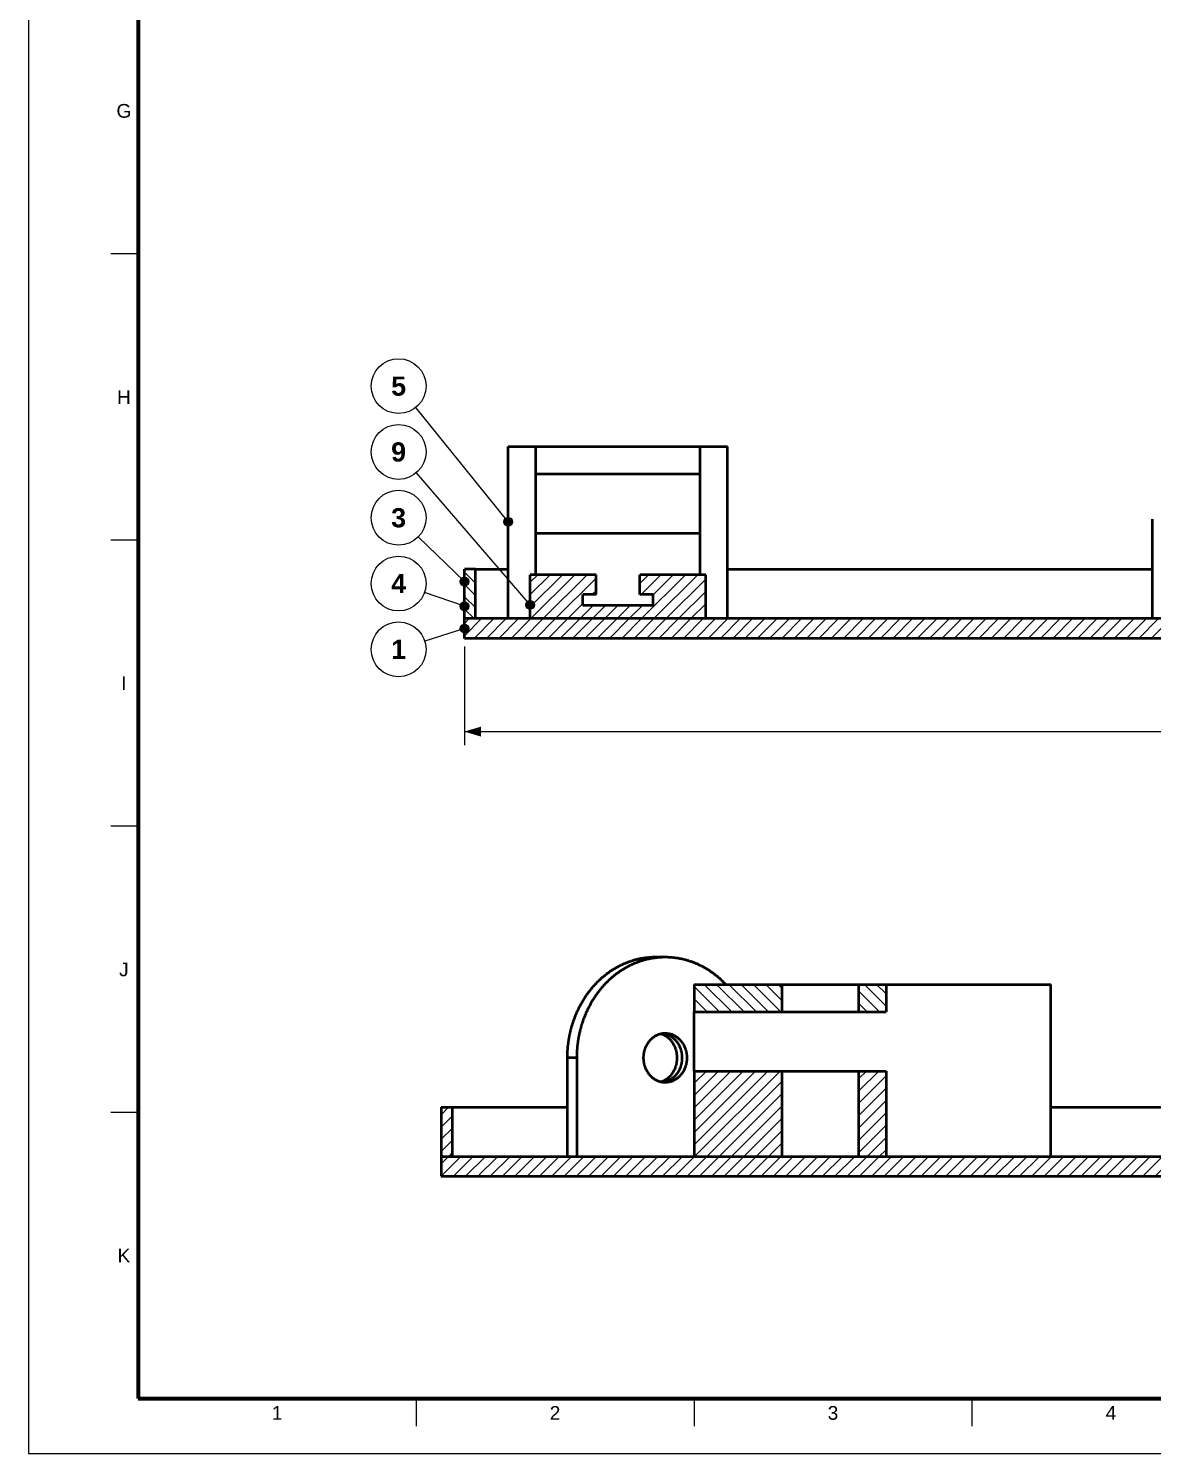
# Model space of a CAD drawing. Header units: millimetres. Extents: x 0 to 841, y 0 to 594.
# Drawn here: x 0 to 205, y 0 to 259.8 of the extents above; entities that cross this region are included whole.
import ezdxf
from ezdxf.enums import TextEntityAlignment as Align

# ---------------------------------------------------------------- set-up
doc = ezdxf.new("R2010")
doc.units = ezdxf.units.MM
for name, color, linetype, lineweight in [('ACH', 7, 'CONTINUOUS', 13), ('COTA', 7, 'CONTINUOUS', 25), ('FINA', 7, 'CONTINUOUS', 25), ('MARCO', 7, 'CONTINUOUS', 70), ('TXT', 7, 'CONTINUOUS', 25), ('VIS', 7, 'CONTINUOUS', 50)]:
    doc.layers.add(name, color=color, linetype=linetype, lineweight=lineweight)
doc.styles.add('STD', font='LiberationSans-Regular.ttf')
doc.styles.add('STDB', font='LiberationSans-Bold.ttf')

msp = doc.modelspace()

# ---------------------------------------------------------------- hatches: boundary and pattern name
at = {"layer": 'ACH'}
h = msp.add_hatch(color=7, dxfattribs=at)
h.dxf.hatch_style = 1
h.paths.add_polyline_path([(88.3, 169.9), (88.07, 170.46), (87.5, 170.7), (86.93, 170.46), (86.7, 169.9), (86.93, 169.33), (87.5, 169.1), (88.07, 169.33)])
h = msp.add_hatch(dxfattribs=at)
h.set_pattern_fill('ANSI31', scale=0.5, angle=90)
h.paths.add_polyline_path([(81.5, 152.23), (79.5, 152.23), (79.5, 161.23), (81.5, 161.23)])
h = msp.add_hatch(color=7, dxfattribs=at)
h.dxf.hatch_style = 1
h.paths.add_polyline_path([(80.3, 158.98), (80.07, 159.55), (79.5, 159.78), (78.93, 159.55), (78.7, 158.98), (78.93, 158.42), (79.5, 158.18), (80.07, 158.42)])
h = msp.add_hatch(dxfattribs=at)
h.set_pattern_fill('ANSI31', scale=0.5)
h.paths.add_polyline_path([(123.5, 152.23), (91.5, 152.23), (91.5, 160.23), (103.5, 160.23), (103.5, 156.63), (101.1, 156.63), (101.1, 154.63), (113.9, 154.63), (113.9, 156.63), (111.5, 156.63), (111.5, 160.23), (123.5, 160.23)])
h = msp.add_hatch(color=7, dxfattribs=at)
h.dxf.hatch_style = 1
h.paths.add_polyline_path([(80.3, 154.48), (80.07, 155.05), (79.5, 155.28), (78.93, 155.05), (78.7, 154.48), (78.93, 153.92), (79.5, 153.68), (80.07, 153.92)])
h = msp.add_hatch(color=7, dxfattribs=at)
h.dxf.hatch_style = 1
h.paths.add_polyline_path([(92.3, 154.73), (92.07, 155.3), (91.5, 155.53), (90.93, 155.3), (90.7, 154.73), (90.93, 154.17), (91.5, 153.93), (92.07, 154.17)])
h = msp.add_hatch(color=7, dxfattribs=at)
h.dxf.hatch_style = 1
h.paths.add_polyline_path([(80.3, 150.43), (80.07, 151), (79.5, 151.23), (78.93, 151), (78.7, 150.43), (78.93, 149.87), (79.5, 149.63), (80.07, 149.87)])
h = msp.add_hatch(dxfattribs=at)
h.set_pattern_fill('ANSI31', scale=0.5)
h.paths.add_polyline_path([(323.5, 148.63), (79.5, 148.63), (79.5, 152.23), (323.5, 152.23)])
h = msp.add_hatch(dxfattribs=at)
h.set_pattern_fill('ANSI31', scale=0.5, angle=90)
h.paths.add_polyline_path([(137.42, 80.54), (121.42, 80.54), (121.42, 85.54), (137.42, 85.54)])
h = msp.add_hatch(dxfattribs=at)
h.set_pattern_fill('ANSI31', scale=0.5, angle=90)
h.paths.add_polyline_path([(156.42, 80.54), (151.42, 80.54), (151.42, 85.54), (156.42, 85.54)])
h = msp.add_hatch(dxfattribs=at)
h.set_pattern_fill('ANSI31', scale=0.5)
h.paths.add_polyline_path([(137.42, 54.14), (121.42, 54.14), (121.42, 69.74), (137.42, 69.74)])
h = msp.add_hatch(dxfattribs=at)
h.set_pattern_fill('ANSI31', scale=0.5)
h.paths.add_polyline_path([(156.42, 54.14), (151.42, 54.14), (151.42, 69.74), (156.42, 69.74)])
h = msp.add_hatch(dxfattribs=at)
h.set_pattern_fill('ANSI31', scale=0.5)
h.paths.add_polyline_path([(77.25, 54.14), (75.25, 54.14), (75.25, 63.14), (77.25, 63.14)])
h = msp.add_hatch(dxfattribs=at)
h.set_pattern_fill('ANSI31', scale=0.5)
h.paths.add_polyline_path([(587.25, 50.54), (75.25, 50.54), (75.25, 54.14), (587.25, 54.14)])

# ---------------------------------------------------------------- linework, layer by layer
at = {"layer": 'COTA'}
for p, q in [((87.5, 169.9), (70.64, 190.75)), ((91.5, 154.73), (70.76, 178.84)), ((79.5, 158.98), (71.09, 167.15)), ((79.5, 154.48), (72.23, 157)), ((79.5, 150.43), (72.27, 148.14)), ((79.5, 147.13), (79.5, 129.13)), ((79.5, 131.63), (591.5, 131.63))]:
    msp.add_line(p, q, dxfattribs=at)
for centre in [(87.5, 169.9), (79.5, 158.98), (79.5, 154.48), (91.5, 154.73), (79.5, 150.43)]:
    msp.add_circle(centre, 0.8, dxfattribs=at)
msp.add_solid([(79.5, 131.63), (82.5, 130.73), (82.5, 132.53)], dxfattribs=at)
at = {"layer": 'FINA'}
for p, q in [((20, 218.73), (15, 218.73)), ((20, 166.55), (15, 166.55)), ((20, 114.36), (15, 114.36)), ((20, 62.18), (15, 62.18)), ((70.69, 10), (70.69, 5)), ((121.38, 10), (121.38, 5)), ((172.06, 10), (172.06, 5))]:
    msp.add_line(p, q, dxfattribs=at)
msp.add_lwpolyline([(0, 0), (841, 0), (841, 594), (0, 594)], close=True, dxfattribs=at)
for centre in [(67.5, 194.63), (67.5, 182.63), (67.5, 170.63), (67.5, 158.63), (67.5, 146.63)]:
    msp.add_circle(centre, 5, dxfattribs=at)
at = {"layer": 'MARCO'}
msp.add_lwpolyline([(20, 10), (831, 10), (831, 584), (20, 584)], close=True, dxfattribs=at)
at = {"layer": 'VIS'}
for points in [[(87.5, 152.23), (87.5, 183.63)], [(87.5, 183.63), (92.5, 183.63)], [(92.5, 160.23), (92.5, 183.63)], [(92.5, 183.63), (122.5, 183.63)], [(122.5, 160.23), (122.5, 183.63)], [(122.5, 183.63), (127.5, 183.63)], [(127.5, 152.23), (127.5, 183.63)], [(92.5, 178.63), (122.5, 178.63)], [(204.99, 170.23), (204.99, 170.35)], [(204.99, 152.23), (204.99, 170.23)], [(92.5, 167.83), (122.5, 167.83)], [(79.5, 152.23), (79.5, 161.23)], [(81.5, 161.23), (79.5, 161.23)], [(81.5, 161.23), (87.5, 161.23)], [(81.5, 152.23), (81.5, 161.23)], [(127.5, 161.23), (204.99, 161.23)], [(91.5, 152.23), (91.5, 160.23)], [(103.5, 160.23), (91.5, 160.23)], [(103.5, 156.63), (103.5, 160.23)], [(123.5, 160.23), (111.5, 160.23)], [(111.5, 156.63), (111.5, 160.23)], [(123.5, 152.23), (123.5, 160.23)], [(101.1, 154.63), (101.1, 156.63)], [(103.5, 156.63), (101.1, 156.63)], [(113.9, 156.63), (111.5, 156.63)], [(113.9, 154.63), (113.9, 156.63)], [(113.9, 154.63), (101.1, 154.63)], [(79.5, 148.63), (79.5, 152.23)], [(323.5, 152.23), (79.5, 152.23)], [(81.5, 152.23), (79.5, 152.23)], [(123.5, 152.23), (91.5, 152.23)], [(323.5, 148.63), (79.5, 148.63)], [(98.29, 72.14), (98.29, 72.27), (98.29, 72.39), (98.29, 72.51), (98.3, 72.63), (98.3, 72.75), (98.3, 72.87), (98.31, 72.99), (98.31, 73.11), (98.32, 73.23), (98.33, 73.35), (98.33, 73.47), (98.34, 73.59), (98.35, 73.71), (98.36, 73.83), (98.37, 73.95), (98.38, 74.07), (98.39, 74.19), (98.4, 74.31), (98.42, 74.43), (98.43, 74.55), (98.44, 74.67), (98.46, 74.79), (98.47, 74.91), (98.49, 75.03), (98.51, 75.15), (98.52, 75.27), (98.54, 75.39), (98.56, 75.5), (98.58, 75.62), (98.6, 75.74), (98.62, 75.86), (98.64, 75.98), (98.67, 76.1), (98.69, 76.22), (98.71, 76.33), (98.74, 76.45), (98.76, 76.57), (98.79, 76.69), (98.82, 76.81), (98.84, 76.92), (98.87, 77.04), (98.9, 77.16), (98.93, 77.27), (98.96, 77.39), (98.99, 77.51), (99.02, 77.62), (99.05, 77.74), (99.09, 77.86), (99.12, 77.97), (99.15, 78.09), (99.19, 78.2), (99.22, 78.32), (99.26, 78.43), (99.3, 78.55), (99.33, 78.66), (99.37, 78.78), (99.41, 78.89), (99.45, 79), (99.49, 79.12), (99.53, 79.23), (99.57, 79.34), (99.62, 79.46), (99.66, 79.57), (99.7, 79.68), (99.75, 79.79), (99.79, 79.91), (99.84, 80.02), (99.88, 80.13), (99.93, 80.24), (99.98, 80.35), (100.03, 80.46), (100.08, 80.57), (100.13, 80.68), (100.18, 80.79), (100.23, 80.9), (100.28, 81.01), (100.33, 81.12), (100.39, 81.22), (100.44, 81.33), (100.49, 81.44), (100.55, 81.55), (100.61, 81.65), (100.66, 81.76), (100.72, 81.87), (100.78, 81.97), (100.84, 82.08), (100.89, 82.18), (100.95, 82.29), (101.02, 82.39), (101.08, 82.49), (101.14, 82.6), (101.2, 82.7), (101.26, 82.8), (101.33, 82.9), (101.39, 83.01), (101.46, 83.11), (101.52, 83.21), (101.59, 83.31), (101.66, 83.41), (101.73, 83.51), (101.79, 83.61), (101.86, 83.71), (101.93, 83.8), (102, 83.9), (102.07, 84), (102.15, 84.1), (102.22, 84.19), (102.29, 84.29), (102.37, 84.38), (102.44, 84.48), (102.52, 84.57), (102.59, 84.67), (102.67, 84.76), (102.74, 84.85), (102.82, 84.95), (102.9, 85.04), (102.98, 85.13), (103.06, 85.22), (103.14, 85.31), (103.22, 85.4), (103.3, 85.49), (103.38, 85.58), (103.46, 85.66), (103.55, 85.75), (103.63, 85.84), (103.72, 85.92), (103.8, 86.01), (103.89, 86.09), (103.97, 86.18), (104.06, 86.26), (104.15, 86.34), (104.23, 86.43), (104.32, 86.51), (104.41, 86.59), (104.5, 86.67), (104.59, 86.75), (104.68, 86.83), (104.78, 86.91), (104.87, 86.99), (104.96, 87.06), (105.05, 87.14), (105.15, 87.21), (105.24, 87.29), (105.34, 87.36), (105.43, 87.44), (105.53, 87.51), (105.62, 87.58), (105.72, 87.65), (105.82, 87.72), (105.92, 87.79), (106.02, 87.86), (106.11, 87.93), (106.21, 88), (106.31, 88.07), (106.41, 88.13), (106.52, 88.2), (106.62, 88.26), (106.72, 88.33), (106.82, 88.39), (106.93, 88.45), (107.03, 88.51), (107.13, 88.57), (107.24, 88.63), (107.34, 88.69), (107.45, 88.75), (107.56, 88.81), (107.66, 88.86), (107.77, 88.92), (107.88, 88.98), (107.98, 89.03), (108.09, 89.08), (108.2, 89.13), (108.31, 89.19), (108.42, 89.24), (108.53, 89.29), (108.64, 89.33), (108.75, 89.38), (108.86, 89.43), (108.97, 89.48), (109.08, 89.52), (109.2, 89.56), (109.31, 89.61), (109.42, 89.65), (109.53, 89.69), (109.65, 89.73), (109.76, 89.77), (109.88, 89.81), (109.99, 89.85), (110.11, 89.88), (110.22, 89.92), (110.34, 89.95), (110.45, 89.99), (110.57, 90.02), (110.68, 90.05), (110.8, 90.08), (110.92, 90.11), (111.03, 90.14), (111.15, 90.17), (111.27, 90.2), (111.39, 90.22), (111.5, 90.25), (111.62, 90.27), (111.74, 90.3), (111.86, 90.32), (111.98, 90.34), (112.1, 90.36), (112.22, 90.38), (112.33, 90.4), (112.45, 90.41), (112.57, 90.43), (112.69, 90.44), (112.81, 90.46), (112.93, 90.47), (113.05, 90.48), (113.17, 90.49), (113.29, 90.5), (113.41, 90.51), (113.53, 90.52), (113.65, 90.53), (113.77, 90.53), (113.89, 90.54), (114.01, 90.54), (114.13, 90.54), (114.26, 90.54), (114.38, 90.54)], [(100.04, 72.14), (100.04, 72.27), (100.04, 72.39), (100.04, 72.51), (100.05, 72.63), (100.05, 72.75), (100.05, 72.87), (100.06, 72.99), (100.06, 73.11), (100.07, 73.23), (100.07, 73.35), (100.08, 73.47), (100.09, 73.59), (100.1, 73.71), (100.11, 73.83), (100.12, 73.95), (100.13, 74.07), (100.14, 74.19), (100.15, 74.31), (100.16, 74.43), (100.18, 74.55), (100.19, 74.67), (100.21, 74.79), (100.22, 74.91), (100.24, 75.03), (100.26, 75.15), (100.27, 75.27), (100.29, 75.39), (100.31, 75.5), (100.33, 75.62), (100.35, 75.74), (100.37, 75.86), (100.39, 75.98), (100.42, 76.1), (100.44, 76.22), (100.46, 76.33), (100.49, 76.45), (100.51, 76.57), (100.54, 76.69), (100.56, 76.81), (100.59, 76.92), (100.62, 77.04), (100.65, 77.16), (100.68, 77.27), (100.71, 77.39), (100.74, 77.51), (100.77, 77.62), (100.8, 77.74), (100.83, 77.86), (100.87, 77.97), (100.9, 78.09), (100.94, 78.2), (100.97, 78.32), (101.01, 78.43), (101.04, 78.55), (101.08, 78.66), (101.12, 78.78), (101.16, 78.89), (101.2, 79), (101.24, 79.12), (101.28, 79.23), (101.32, 79.34), (101.36, 79.46), (101.41, 79.57), (101.45, 79.68), (101.5, 79.79), (101.54, 79.91), (101.59, 80.02), (101.63, 80.13), (101.68, 80.24), (101.73, 80.35), (101.78, 80.46), (101.82, 80.57), (101.87, 80.68), (101.93, 80.79), (101.98, 80.9), (102.03, 81.01), (102.08, 81.12), (102.13, 81.22), (102.19, 81.33), (102.24, 81.44), (102.3, 81.55), (102.35, 81.65), (102.41, 81.76), (102.47, 81.87), (102.53, 81.97), (102.58, 82.08), (102.64, 82.18), (102.7, 82.29), (102.76, 82.39), (102.82, 82.49), (102.89, 82.6), (102.95, 82.7), (103.01, 82.8), (103.08, 82.9), (103.14, 83.01), (103.21, 83.11), (103.27, 83.21), (103.34, 83.31), (103.41, 83.41), (103.47, 83.51), (103.54, 83.61), (103.61, 83.71), (103.68, 83.8), (103.75, 83.9), (103.82, 84), (103.89, 84.1), (103.97, 84.19), (104.04, 84.29), (104.11, 84.38), (104.19, 84.48), (104.26, 84.57), (104.34, 84.67), (104.42, 84.76), (104.49, 84.85), (104.57, 84.95), (104.65, 85.04), (104.73, 85.13), (104.81, 85.22), (104.89, 85.31), (104.97, 85.4), (105.05, 85.49), (105.13, 85.58), (105.21, 85.66), (105.3, 85.75), (105.38, 85.84), (105.46, 85.92), (105.55, 86.01), (105.63, 86.09), (105.72, 86.18), (105.81, 86.26), (105.9, 86.34), (105.98, 86.43), (106.07, 86.51), (106.16, 86.59), (106.25, 86.67), (106.34, 86.75), (106.43, 86.83), (106.52, 86.91), (106.62, 86.99), (106.71, 87.06), (106.8, 87.14), (106.9, 87.21), (106.99, 87.29), (107.08, 87.36), (107.18, 87.44), (107.28, 87.51), (107.37, 87.58), (107.47, 87.65), (107.57, 87.72), (107.66, 87.79), (107.76, 87.86), (107.86, 87.93), (107.96, 88), (108.06, 88.07), (108.16, 88.13), (108.26, 88.2), (108.37, 88.26), (108.47, 88.33), (108.57, 88.39), (108.67, 88.45), (108.78, 88.51), (108.88, 88.57), (108.99, 88.63), (109.09, 88.69), (109.2, 88.75), (109.3, 88.81), (109.41, 88.86), (109.52, 88.92), (109.62, 88.98), (109.73, 89.03), (109.84, 89.08), (109.95, 89.13), (110.06, 89.19), (110.17, 89.24), (110.28, 89.29), (110.39, 89.33), (110.5, 89.38), (110.61, 89.43), (110.72, 89.48), (110.83, 89.52), (110.94, 89.56), (111.06, 89.61), (111.17, 89.65), (111.28, 89.69), (111.4, 89.73), (111.51, 89.77), (111.62, 89.81), (111.74, 89.85), (111.85, 89.88), (111.97, 89.92), (112.08, 89.95), (112.2, 89.99), (112.32, 90.02), (112.43, 90.05), (112.55, 90.08), (112.66, 90.11), (112.78, 90.14), (112.9, 90.17), (113.02, 90.2), (113.13, 90.22), (113.25, 90.25), (113.37, 90.27), (113.49, 90.3), (113.61, 90.32), (113.73, 90.34), (113.84, 90.36), (113.96, 90.38), (114.08, 90.4), (114.2, 90.41), (114.32, 90.43), (114.44, 90.44), (114.56, 90.46), (114.68, 90.47), (114.8, 90.48), (114.92, 90.49), (115.04, 90.5), (115.16, 90.51), (115.28, 90.52), (115.4, 90.53), (115.52, 90.53), (115.64, 90.54), (115.76, 90.54), (115.88, 90.54), (116, 90.54), (116.12, 90.54)], [(114.38, 90.54), (116.12, 90.54)], [(116.12, 90.54), (116.25, 90.54), (116.37, 90.54), (116.49, 90.54), (116.61, 90.54), (116.73, 90.53), (116.85, 90.53), (116.97, 90.52), (117.09, 90.51), (117.21, 90.5), (117.33, 90.49), (117.45, 90.48), (117.57, 90.47), (117.69, 90.46), (117.81, 90.44), (117.93, 90.43), (118.05, 90.41), (118.17, 90.39), (118.29, 90.38), (118.41, 90.36), (118.53, 90.34), (118.65, 90.32), (118.77, 90.29), (118.89, 90.27), (119.01, 90.25), (119.12, 90.22), (119.24, 90.2), (119.36, 90.17), (119.48, 90.14), (119.59, 90.11), (119.71, 90.08), (119.83, 90.05), (119.95, 90.02), (120.06, 89.98), (120.18, 89.95), (120.29, 89.92), (120.41, 89.88), (120.52, 89.84), (120.64, 89.8), (120.75, 89.77), (120.87, 89.73), (120.98, 89.69), (121.1, 89.64), (121.21, 89.6), (121.32, 89.56), (121.43, 89.51), (121.55, 89.47), (121.66, 89.42), (121.77, 89.37), (121.88, 89.33), (121.99, 89.28), (122.1, 89.23), (122.21, 89.18), (122.32, 89.12), (122.43, 89.07), (122.54, 89.02), (122.64, 88.96), (122.75, 88.91), (122.86, 88.85), (122.97, 88.8), (123.07, 88.74), (123.18, 88.68), (123.28, 88.62), (123.39, 88.56), (123.49, 88.5), (123.6, 88.44), (123.7, 88.38), (123.8, 88.31), (123.91, 88.25), (124.01, 88.18), (124.11, 88.12), (124.21, 88.05), (124.31, 87.98), (124.41, 87.91), (124.51, 87.85), (124.61, 87.78), (124.71, 87.71), (124.8, 87.63), (124.9, 87.56), (125, 87.49), (125.09, 87.42), (125.19, 87.34), (125.29, 87.27), (125.38, 87.19), (125.47, 87.12), (125.57, 87.04), (125.66, 86.96), (125.75, 86.88), (125.84, 86.81), (125.93, 86.73), (126.03, 86.65), (126.12, 86.56), (126.2, 86.48), (126.29, 86.4), (126.38, 86.32), (126.47, 86.23), (126.56, 86.15), (126.64, 86.07), (126.73, 85.98), (126.81, 85.89), (126.9, 85.81), (126.98, 85.72), (127.06, 85.63), (127.15, 85.54)], [(121.42, 85.54), (121.42, 80.54)], [(121.42, 85.54), (137.42, 85.54)], [(137.42, 85.54), (137.55, 85.54), (137.67, 85.54), (137.79, 85.54), (137.91, 85.54), (138.03, 85.54), (138.15, 85.54), (138.27, 85.54), (138.39, 85.54), (138.51, 85.54), (138.63, 85.54), (138.75, 85.54), (138.87, 85.54), (138.99, 85.54), (139.11, 85.54), (139.23, 85.54), (139.36, 85.54), (139.48, 85.54), (139.6, 85.54), (139.72, 85.54), (139.84, 85.54), (139.96, 85.54), (140.08, 85.54), (140.2, 85.54), (140.32, 85.54), (140.44, 85.54), (140.56, 85.54), (140.68, 85.54), (140.8, 85.54), (140.92, 85.54), (141.05, 85.54), (141.17, 85.54), (141.29, 85.54), (141.41, 85.54), (141.53, 85.54), (141.65, 85.54), (141.77, 85.54), (141.89, 85.54), (142.01, 85.54), (142.13, 85.54), (142.25, 85.54), (142.37, 85.54), (142.49, 85.54), (142.61, 85.54), (142.73, 85.54), (142.86, 85.54), (142.98, 85.54), (143.1, 85.54), (143.22, 85.54), (143.34, 85.54), (143.46, 85.54), (143.58, 85.54), (143.7, 85.54), (143.82, 85.54), (143.94, 85.54), (144.06, 85.54), (144.18, 85.54), (144.3, 85.54), (144.42, 85.54), (144.55, 85.54), (144.67, 85.54), (144.79, 85.54), (144.91, 85.54), (145.03, 85.54), (145.15, 85.54), (145.27, 85.54), (145.39, 85.54), (145.51, 85.54), (145.63, 85.54), (145.75, 85.54), (145.87, 85.54), (145.99, 85.54), (146.11, 85.54), (146.23, 85.54), (146.36, 85.54), (146.48, 85.54), (146.6, 85.54), (146.72, 85.54), (146.84, 85.54), (146.96, 85.54), (147.08, 85.54), (147.2, 85.54), (147.32, 85.54), (147.44, 85.54), (147.56, 85.54), (147.68, 85.54), (147.8, 85.54), (147.92, 85.54), (148.05, 85.54), (148.17, 85.54), (148.29, 85.54), (148.41, 85.54), (148.53, 85.54), (148.65, 85.54), (148.77, 85.54), (148.89, 85.54), (149.01, 85.54), (149.13, 85.54), (149.25, 85.54), (149.37, 85.54), (149.49, 85.54), (149.61, 85.54), (149.73, 85.54), (149.86, 85.54), (149.98, 85.54), (150.1, 85.54), (150.22, 85.54), (150.34, 85.54), (150.46, 85.54), (150.58, 85.54), (150.7, 85.54), (150.82, 85.54), (150.94, 85.54), (151.06, 85.54), (151.18, 85.54), (151.3, 85.54), (151.42, 85.54)], [(137.42, 85.54), (137.42, 80.54)], [(151.42, 85.54), (156.42, 85.54)], [(151.42, 80.54), (151.42, 85.54)], [(156.42, 85.54), (186.42, 85.54)], [(156.42, 85.54), (156.42, 80.54)], [(186.42, 54.14), (186.42, 85.54)], [(121.42, 69.74), (121.42, 80.54)], [(121.42, 80.54), (137.42, 80.54)], [(137.42, 80.54), (137.55, 80.54), (137.67, 80.54), (137.79, 80.54), (137.91, 80.54), (138.03, 80.54), (138.15, 80.54), (138.27, 80.54), (138.39, 80.54), (138.51, 80.54), (138.63, 80.54), (138.75, 80.54), (138.87, 80.54), (138.99, 80.54), (139.11, 80.54), (139.23, 80.54), (139.36, 80.54), (139.48, 80.54), (139.6, 80.54), (139.72, 80.54), (139.84, 80.54), (139.96, 80.54), (140.08, 80.54), (140.2, 80.54), (140.32, 80.54), (140.44, 80.54), (140.56, 80.54), (140.68, 80.54), (140.8, 80.54), (140.92, 80.54), (141.05, 80.54), (141.17, 80.54), (141.29, 80.54), (141.41, 80.54), (141.53, 80.54), (141.65, 80.54), (141.77, 80.54), (141.89, 80.54), (142.01, 80.54), (142.13, 80.54), (142.25, 80.54), (142.37, 80.54), (142.49, 80.54), (142.61, 80.54), (142.73, 80.54), (142.86, 80.54), (142.98, 80.54), (143.1, 80.54), (143.22, 80.54), (143.34, 80.54), (143.46, 80.54), (143.58, 80.54), (143.7, 80.54), (143.82, 80.54), (143.94, 80.54), (144.06, 80.54), (144.18, 80.54), (144.3, 80.54), (144.42, 80.54), (144.55, 80.54), (144.67, 80.54), (144.79, 80.54), (144.91, 80.54), (145.03, 80.54), (145.15, 80.54), (145.27, 80.54), (145.39, 80.54), (145.51, 80.54), (145.63, 80.54), (145.75, 80.54), (145.87, 80.54), (145.99, 80.54), (146.11, 80.54), (146.23, 80.54), (146.36, 80.54), (146.48, 80.54), (146.6, 80.54), (146.72, 80.54), (146.84, 80.54), (146.96, 80.54), (147.08, 80.54), (147.2, 80.54), (147.32, 80.54), (147.44, 80.54), (147.56, 80.54), (147.68, 80.54), (147.8, 80.54), (147.92, 80.54), (148.05, 80.54), (148.17, 80.54), (148.29, 80.54), (148.41, 80.54), (148.53, 80.54), (148.65, 80.54), (148.77, 80.54), (148.89, 80.54), (149.01, 80.54), (149.13, 80.54), (149.25, 80.54), (149.37, 80.54), (149.49, 80.54), (149.61, 80.54), (149.73, 80.54), (149.86, 80.54), (149.98, 80.54), (150.1, 80.54), (150.22, 80.54), (150.34, 80.54), (150.46, 80.54), (150.58, 80.54), (150.7, 80.54), (150.82, 80.54), (150.94, 80.54), (151.06, 80.54), (151.18, 80.54), (151.3, 80.54), (151.42, 80.54)], [(151.42, 80.54), (156.42, 80.54)], [(112.19, 72.14), (112.19, 72.27), (112.2, 72.39), (112.2, 72.51), (112.21, 72.63), (112.23, 72.75), (112.24, 72.87), (112.26, 72.98), (112.28, 73.1), (112.3, 73.22), (112.33, 73.34), (112.36, 73.46), (112.39, 73.57), (112.43, 73.69), (112.47, 73.8), (112.51, 73.92), (112.55, 74.03), (112.6, 74.14), (112.65, 74.25), (112.7, 74.36), (112.75, 74.47), (112.81, 74.57), (112.87, 74.68), (112.93, 74.78), (113, 74.88), (113.07, 74.98), (113.14, 75.08), (113.21, 75.17), (113.29, 75.26), (113.37, 75.36), (113.45, 75.44), (113.53, 75.53), (113.62, 75.62), (113.71, 75.7), (113.8, 75.78), (113.89, 75.85), (113.99, 75.92), (114.09, 76), (114.19, 76.06), (114.29, 76.13), (114.39, 76.19), (114.5, 76.24), (114.61, 76.3), (114.72, 76.35), (114.83, 76.39), (114.94, 76.44), (115.06, 76.48), (115.17, 76.51), (115.29, 76.54), (115.41, 76.57), (115.52, 76.59), (115.64, 76.61), (115.76, 76.63), (115.88, 76.64), (116, 76.64), (116.12, 76.64)], [(115.25, 67.76), (115.37, 67.79), (115.48, 67.83), (115.6, 67.87), (115.71, 67.91), (115.82, 67.96), (115.93, 68.01), (116.04, 68.07), (116.14, 68.12), (116.25, 68.19), (116.35, 68.25), (116.45, 68.32), (116.55, 68.39), (116.64, 68.47), (116.73, 68.54), (116.82, 68.62), (116.91, 68.71), (117, 68.79), (117.08, 68.88), (117.16, 68.97), (117.24, 69.06), (117.32, 69.16), (117.39, 69.25), (117.46, 69.35), (117.53, 69.45), (117.59, 69.55), (117.65, 69.66), (117.71, 69.76), (117.77, 69.87), (117.82, 69.98), (117.87, 70.09), (117.92, 70.2), (117.97, 70.31), (118.01, 70.42), (118.05, 70.54), (118.09, 70.65), (118.12, 70.77), (118.15, 70.89), (118.18, 71), (118.21, 71.12), (118.23, 71.24), (118.25, 71.36), (118.27, 71.48), (118.28, 71.6), (118.29, 71.72), (118.3, 71.84), (118.31, 71.96), (118.31, 72.08), (118.31, 72.21), (118.31, 72.33), (118.3, 72.45), (118.29, 72.57), (118.28, 72.69), (118.27, 72.81), (118.25, 72.93), (118.23, 73.05), (118.21, 73.17), (118.18, 73.28), (118.15, 73.4), (118.12, 73.52), (118.09, 73.64), (118.05, 73.75), (118.01, 73.86), (117.97, 73.98), (117.92, 74.09), (117.87, 74.2), (117.82, 74.31), (117.77, 74.42), (117.71, 74.53), (117.65, 74.63), (117.59, 74.74), (117.53, 74.84), (117.46, 74.94), (117.39, 75.04), (117.32, 75.13), (117.24, 75.23), (117.16, 75.32), (117.08, 75.41), (117, 75.5), (116.91, 75.58), (116.82, 75.67), (116.73, 75.75), (116.64, 75.82), (116.55, 75.9), (116.45, 75.97), (116.35, 76.04), (116.25, 76.1), (116.14, 76.17), (116.04, 76.22), (115.93, 76.28), (115.82, 76.33), (115.71, 76.38), (115.6, 76.42), (115.48, 76.46), (115.37, 76.5), (115.25, 76.53)], [(115.69, 76.62), (115.81, 76.6), (115.92, 76.58), (116.04, 76.55), (116.16, 76.52), (116.27, 76.49), (116.39, 76.45), (116.5, 76.41), (116.61, 76.37), (116.72, 76.32), (116.83, 76.27), (116.94, 76.21), (117.04, 76.15), (117.15, 76.09), (117.25, 76.02), (117.34, 75.95), (117.44, 75.88), (117.54, 75.81), (117.63, 75.73), (117.72, 75.65), (117.8, 75.57), (117.89, 75.48), (117.97, 75.39), (118.05, 75.3), (118.13, 75.21), (118.2, 75.12), (118.28, 75.02), (118.34, 74.92), (118.41, 74.82), (118.48, 74.72), (118.54, 74.62), (118.59, 74.51), (118.65, 74.41), (118.7, 74.3), (118.75, 74.19), (118.8, 74.08), (118.85, 73.97), (118.89, 73.85), (118.93, 73.74), (118.96, 73.63), (119, 73.51), (119.03, 73.39), (119.06, 73.28), (119.08, 73.16), (119.1, 73.04), (119.12, 72.92), (119.14, 72.8), (119.16, 72.68), (119.17, 72.57), (119.17, 72.45), (119.18, 72.32), (119.18, 72.2), (119.18, 72.08), (119.18, 71.96), (119.17, 71.84), (119.17, 71.72), (119.16, 71.6), (119.14, 71.49), (119.12, 71.37), (119.1, 71.25), (119.08, 71.13), (119.06, 71.01), (119.03, 70.89), (119, 70.78), (118.96, 70.66), (118.93, 70.55), (118.89, 70.43), (118.85, 70.32), (118.8, 70.21), (118.75, 70.1), (118.7, 69.99), (118.65, 69.88), (118.59, 69.78), (118.54, 69.67), (118.48, 69.57), (118.41, 69.47), (118.34, 69.37), (118.28, 69.27), (118.2, 69.17), (118.13, 69.08), (118.05, 68.99), (117.97, 68.9), (117.89, 68.81), (117.8, 68.72), (117.72, 68.64), (117.63, 68.56), (117.54, 68.48), (117.44, 68.41), (117.34, 68.34), (117.25, 68.27), (117.15, 68.2), (117.04, 68.14), (116.94, 68.08), (116.83, 68.02), (116.72, 67.97), (116.61, 67.92), (116.5, 67.88), (116.39, 67.84), (116.27, 67.8), (116.16, 67.77), (116.04, 67.74), (115.92, 67.71), (115.81, 67.69), (115.69, 67.67)], [(116.12, 76.64), (116.24, 76.64), (116.37, 76.64), (116.49, 76.63), (116.6, 76.61), (116.72, 76.59), (116.84, 76.57), (116.96, 76.54), (117.08, 76.51), (117.19, 76.48), (117.31, 76.44), (117.42, 76.39), (117.53, 76.35), (117.64, 76.3), (117.75, 76.24), (117.85, 76.19), (117.96, 76.13), (118.06, 76.06), (118.16, 76), (118.26, 75.92), (118.35, 75.85), (118.45, 75.78), (118.54, 75.7), (118.63, 75.62), (118.71, 75.53), (118.8, 75.44), (118.88, 75.36), (118.96, 75.26), (119.03, 75.17), (119.11, 75.08), (119.18, 74.98), (119.25, 74.88), (119.31, 74.78), (119.38, 74.68), (119.44, 74.57), (119.49, 74.47), (119.55, 74.36), (119.6, 74.25), (119.65, 74.14), (119.7, 74.03), (119.74, 73.92), (119.78, 73.8), (119.82, 73.69), (119.85, 73.57), (119.89, 73.46), (119.92, 73.34), (119.94, 73.22), (119.97, 73.1), (119.99, 72.98), (120.01, 72.87), (120.02, 72.75), (120.04, 72.63), (120.05, 72.51), (120.05, 72.39), (120.06, 72.27), (120.06, 72.14), (120.06, 72.02), (120.05, 71.9), (120.05, 71.78), (120.04, 71.66), (120.02, 71.54), (120.01, 71.42), (119.99, 71.3), (119.97, 71.19), (119.94, 71.07), (119.92, 70.95), (119.89, 70.83), (119.85, 70.72), (119.82, 70.6), (119.78, 70.49), (119.74, 70.37), (119.7, 70.26), (119.65, 70.15), (119.6, 70.04), (119.55, 69.93), (119.49, 69.82), (119.44, 69.72), (119.38, 69.61), (119.31, 69.51), (119.25, 69.41), (119.18, 69.31), (119.11, 69.21), (119.03, 69.12), (118.96, 69.02), (118.88, 68.93), (118.8, 68.84), (118.71, 68.76), (118.63, 68.67), (118.54, 68.59), (118.45, 68.51), (118.35, 68.44), (118.26, 68.36), (118.16, 68.29), (118.06, 68.23), (117.96, 68.16), (117.85, 68.1), (117.75, 68.05), (117.64, 67.99), (117.53, 67.94), (117.42, 67.9), (117.31, 67.85), (117.19, 67.81), (117.08, 67.78), (116.96, 67.75), (116.84, 67.72), (116.72, 67.7), (116.6, 67.68), (116.49, 67.66), (116.37, 67.65), (116.24, 67.65), (116.12, 67.64)], [(98.29, 54.14), (98.29, 72.14)], [(100.04, 72.14), (98.29, 72.14)], [(100.04, 54.14), (100.04, 72.14)], [(116.12, 67.64), (116, 67.65), (115.88, 67.65), (115.76, 67.66), (115.64, 67.68), (115.52, 67.7), (115.41, 67.72), (115.29, 67.75), (115.17, 67.78), (115.06, 67.81), (114.94, 67.85), (114.83, 67.9), (114.72, 67.94), (114.61, 67.99), (114.5, 68.05), (114.39, 68.1), (114.29, 68.16), (114.19, 68.23), (114.09, 68.29), (113.99, 68.36), (113.89, 68.44), (113.8, 68.51), (113.71, 68.59), (113.62, 68.67), (113.53, 68.76), (113.45, 68.84), (113.37, 68.93), (113.29, 69.02), (113.21, 69.12), (113.14, 69.21), (113.07, 69.31), (113, 69.41), (112.93, 69.51), (112.87, 69.61), (112.81, 69.72), (112.75, 69.82), (112.7, 69.93), (112.65, 70.04), (112.6, 70.15), (112.55, 70.26), (112.51, 70.37), (112.47, 70.49), (112.43, 70.6), (112.39, 70.72), (112.36, 70.83), (112.33, 70.95), (112.3, 71.07), (112.28, 71.19), (112.26, 71.3), (112.24, 71.42), (112.23, 71.54), (112.21, 71.66), (112.2, 71.78), (112.2, 71.9), (112.19, 72.02), (112.19, 72.14)], [(121.42, 69.74), (121.42, 54.14)], [(121.42, 69.74), (137.42, 69.74)], [(137.42, 69.74), (137.55, 69.74), (137.67, 69.74), (137.79, 69.74), (137.91, 69.74), (138.03, 69.74), (138.15, 69.74), (138.27, 69.74), (138.39, 69.74), (138.51, 69.74), (138.63, 69.74), (138.75, 69.74), (138.87, 69.74), (138.99, 69.74), (139.11, 69.74), (139.23, 69.74), (139.36, 69.74), (139.48, 69.74), (139.6, 69.74), (139.72, 69.74), (139.84, 69.74), (139.96, 69.74), (140.08, 69.74), (140.2, 69.74), (140.32, 69.74), (140.44, 69.74), (140.56, 69.74), (140.68, 69.74), (140.8, 69.74), (140.92, 69.74), (141.05, 69.74), (141.17, 69.74), (141.29, 69.74), (141.41, 69.74), (141.53, 69.74), (141.65, 69.74), (141.77, 69.74), (141.89, 69.74), (142.01, 69.74), (142.13, 69.74), (142.25, 69.74), (142.37, 69.74), (142.49, 69.74), (142.61, 69.74), (142.73, 69.74), (142.86, 69.74), (142.98, 69.74), (143.1, 69.74), (143.22, 69.74), (143.34, 69.74), (143.46, 69.74), (143.58, 69.74), (143.7, 69.74), (143.82, 69.74), (143.94, 69.74), (144.06, 69.74), (144.18, 69.74), (144.3, 69.74), (144.42, 69.74), (144.55, 69.74), (144.67, 69.74), (144.79, 69.74), (144.91, 69.74), (145.03, 69.74), (145.15, 69.74), (145.27, 69.74), (145.39, 69.74), (145.51, 69.74), (145.63, 69.74), (145.75, 69.74), (145.87, 69.74), (145.99, 69.74), (146.11, 69.74), (146.23, 69.74), (146.36, 69.74), (146.48, 69.74), (146.6, 69.74), (146.72, 69.74), (146.84, 69.74), (146.96, 69.74), (147.08, 69.74), (147.2, 69.74), (147.32, 69.74), (147.44, 69.74), (147.56, 69.74), (147.68, 69.74), (147.8, 69.74), (147.92, 69.74), (148.05, 69.74), (148.17, 69.74), (148.29, 69.74), (148.41, 69.74), (148.53, 69.74), (148.65, 69.74), (148.77, 69.74), (148.89, 69.74), (149.01, 69.74), (149.13, 69.74), (149.25, 69.74), (149.37, 69.74), (149.49, 69.74), (149.61, 69.74), (149.73, 69.74), (149.86, 69.74), (149.98, 69.74), (150.1, 69.74), (150.22, 69.74), (150.34, 69.74), (150.46, 69.74), (150.58, 69.74), (150.7, 69.74), (150.82, 69.74), (150.94, 69.74), (151.06, 69.74), (151.18, 69.74), (151.3, 69.74), (151.42, 69.74)], [(137.42, 69.74), (137.42, 54.14)], [(151.42, 69.74), (156.42, 69.74)], [(151.42, 54.14), (151.42, 69.74)], [(156.42, 69.74), (156.42, 54.14)], [(75.25, 63.14), (75.25, 54.14)], [(75.25, 63.14), (77.25, 63.14)], [(77.25, 63.14), (77.25, 54.14)], [(77.25, 63.14), (98.29, 63.14)], [(186.42, 63.14), (306.25, 63.14)], [(75.25, 54.14), (75.25, 50.54)], [(75.25, 54.14), (587.25, 54.14)], [(75.25, 54.14), (77.25, 54.14)], [(121.42, 54.14), (137.42, 54.14)], [(151.42, 54.14), (156.42, 54.14)], [(75.25, 50.54), (587.25, 50.54)]]:
    msp.add_lwpolyline(points, dxfattribs=at)

# ---------------------------------------------------------------- texts
at = {"layer": 'TXT'}
for s, height, style, p in [('G', 2.5, 'STD', (17.4, 244.82)), ('5', 3.5, 'STDB', (67.5, 194.63)), ('H', 2.5, 'STD', (17.4, 192.64)), ('9', 3.5, 'STDB', (67.5, 182.63)), ('3', 3.5, 'STDB', (67.5, 170.63)), ('4', 3.5, 'STDB', (67.5, 158.63)), ('1', 3.5, 'STDB', (67.5, 146.63)), ('I', 2.5, 'STD', (17.4, 140.45)), ('J', 2.5, 'STD', (17.4, 88.27)), ('K', 2.5, 'STD', (17.4, 36.09)), ('1', 2.5, 'STD', (45.34, 7.4)), ('2', 2.5, 'STD', (96.03, 7.4)), ('3', 2.5, 'STD', (146.72, 7.4)), ('4', 2.5, 'STD', (197.41, 7.4))]:
    msp.add_text(s, height=height, dxfattribs=dict(at, style=style)).set_placement(p, align=Align.MIDDLE_CENTER)

doc.saveas('drawing.dxf')
